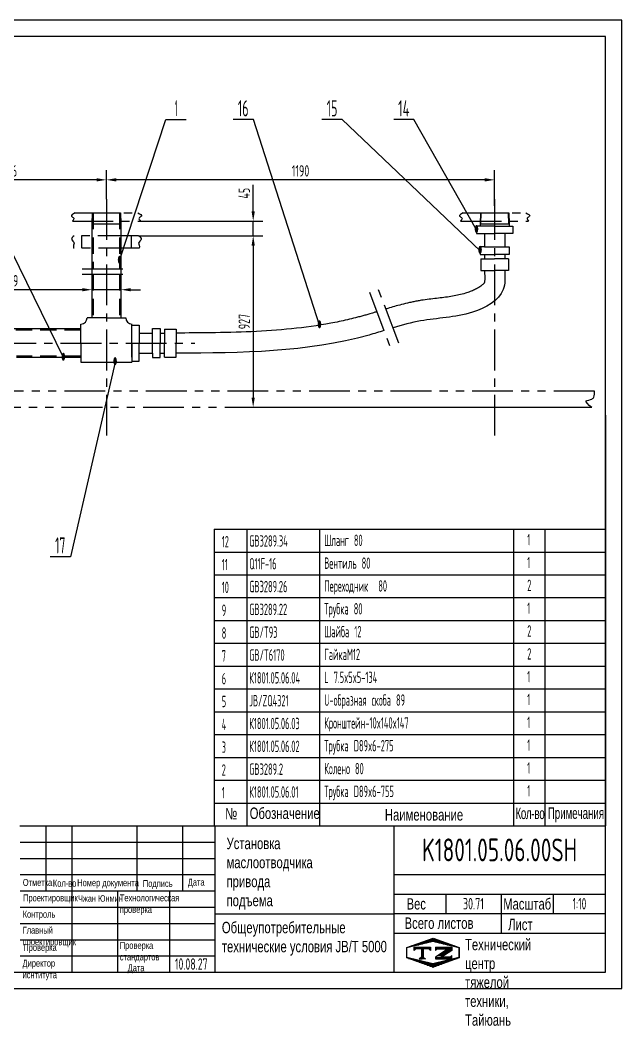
# Model space of a CAD drawing. Header units: millimetres. Extents: x 0 to 4200, y -115 to 2970.
# Drawn here: x 2355 to 4200, y -115 to 2970 of the extents above; entities that cross this region are included whole.
import ezdxf
from ezdxf.enums import TextEntityAlignment as Align

# ---------------------------------------------------------------- set-up
doc = ezdxf.new("R2010")
doc.units = ezdxf.units.MM
doc.header["$LTSCALE"] = 100
for name, pattern in [('F', [0.75, 0.5, -0.25]), ('G', [2, 1.25, -0.25, 0.25, -0.25]), ('K', [2.5, 1.25, -0.25, 0.25, -0.25, 0.25, -0.25])]:
    doc.linetypes.add(name, pattern=pattern)
for name, color, linetype in [('01', 7, 'Continuous'), ('02', 1, 'Continuous'), ('04', 2, 'F'), ('05', 142, 'G'), ('07', 6, 'K'), ('08', 1, 'Continuous'), ('11', 3, 'Continuous'), ('THICK', 7, 'Continuous')]:
    doc.layers.add(name, color=color, linetype=linetype)
doc.styles.add('HZLIB', font='TXT.shx', dxfattribs={"width": 0.5, "height": 35})
doc.styles.get("Standard").update_dxf_attribs({"font": 'isocp', "width": 0.707, "bigfont": 'intecad.shx'})
doc.dimstyles.new('INTE', dxfattribs={"dimscale": 10, "dimtxt": 3.5, "dimasz": 3, "dimexe": 3, "dimexo": 0, "dimgap": 1, "dimtad": 1, "dimdsep": 46, "dimtxsty": 'Standard', "dimcen": 0, "dimclrd": 1, "dimclre": 1, "dimclrt": 3, "dimaunit": 1, "dimadec": 0, "dimazin": 0, "dimtfac": 1, "dimtmove": 0, "dimatfit": 0, "dimfxl": 0, "dimarcsym": 0})

# ---------------------------------------------------------------- blocks, each defined once
blk = doc.blocks.new('*D5')
at = {"layer": '08', "color": 1, "lineweight": -2}
for p, q in [((3069.8, 2383.6), (3069.8, 2464.4)), ((2718.7, 2353.6), (3099.8, 2353.6)), ((3069.8, 2308.6), (3069.8, 2353.6)), ((2718.7, 2308.6), (3099.8, 2308.6)), ((3069.8, 2278.6), (3069.8, 2248.6))]:
    blk.add_line(p, q, dxfattribs=at)
at = {"layer": '08', "color": 1}
for points in [[(3064.8, 2383.6), (3074.8, 2383.6), (3069.8, 2353.6)], [(3064.8, 2278.6), (3074.8, 2278.6), (3069.8, 2308.6)]]:
    blk.add_solid(points, dxfattribs=at)
at = {"layer": 'Defpoints', "color": 0}
for p in [(2718.7, 2353.6), (3069.8, 2353.6), (2718.7, 2308.6)]:
    blk.add_point(p, dxfattribs=at)
at = {"layer": '08', "color": 3, "insert": (3042.3, 2439), "char_height": 35, "attachment_point": 5, "rotation": 90}
blk.add_mtext('45', dxfattribs=at)
blk = doc.blocks.new('*D6')
at = {"layer": '08', "color": 1, "lineweight": -2}
for p, q in [((2769.2, 2308.6), (3099.8, 2308.6)), ((3069.8, 2278.6), (3069.8, 1812.3)), ((4029.1, 1782.3), (3039.8, 1782.3))]:
    blk.add_line(p, q, dxfattribs=at)
at = {"layer": '08', "color": 1}
for points in [[(3064.8, 2278.6), (3074.8, 2278.6), (3069.8, 2308.6)], [(3064.8, 1812.3), (3074.8, 1812.3), (3069.8, 1782.3)]]:
    blk.add_solid(points, dxfattribs=at)
at = {"layer": 'Defpoints', "color": 0}
for p in [(2769.2, 2308.6), (3069.8, 1782.3), (4029.1, 1782.3)]:
    blk.add_point(p, dxfattribs=at)
at = {"layer": '08', "color": 3, "insert": (3042.3, 2045.5), "char_height": 35, "attachment_point": 5, "rotation": 90}
blk.add_mtext('927', dxfattribs=at)
blk = doc.blocks.new('*D7')
at = {"layer": '08', "color": 1, "lineweight": -2}
for p, q in [((2023.9, 2105.3), (2023.9, 2510.1)), ((2619.9, 2420.6), (2619.9, 2510.1)), ((2589.9, 2480.1), (2053.9, 2480.1))]:
    blk.add_line(p, q, dxfattribs=at)
at = {"layer": '08', "color": 1}
for points in [[(2053.9, 2485.1), (2053.9, 2475.1), (2023.9, 2480.1)], [(2589.9, 2485.1), (2589.9, 2475.1), (2619.9, 2480.1)]]:
    blk.add_solid(points, dxfattribs=at)
at = {"layer": 'Defpoints', "color": 0}
for p in [(2023.9, 2480.1), (2619.9, 2420.6), (2023.9, 2105.3)]:
    blk.add_point(p, dxfattribs=at)
at = {"layer": '08', "color": 3, "insert": (2321.9, 2507.6), "char_height": 35, "attachment_point": 5}
blk.add_mtext('596', dxfattribs=at)
blk = doc.blocks.new('*D9')
at = {"layer": '08', "color": 1, "lineweight": -2}
for p, q in [((2575.7, 2225.4), (2575.7, 2113.1)), ((2664.2, 2225.4), (2664.2, 2113.1)), ((2545.7, 2143.1), (2287.8, 2143.1)), ((2664.2, 2143.1), (2575.7, 2143.1)), ((2694.2, 2143.1), (2724.2, 2143.1))]:
    blk.add_line(p, q, dxfattribs=at)
at = {"layer": '08', "color": 1}
for points in [[(2545.7, 2148.1), (2545.7, 2138.1), (2575.7, 2143.1)], [(2694.2, 2148.1), (2694.2, 2138.1), (2664.2, 2143.1)]]:
    blk.add_solid(points, dxfattribs=at)
at = {"layer": 'Defpoints', "color": 0}
for p in [(2575.7, 2225.4), (2664.2, 2225.4), (2664.2, 2143.1)]:
    blk.add_point(p, dxfattribs=at)
at = {"layer": '08', "color": 3, "insert": (2323.5, 2170.6), "char_height": 35, "attachment_point": 5}
blk.add_mtext('%%c89', dxfattribs=at)
blk = doc.blocks.new('*D45')
at = {"layer": '08', "color": 1, "lineweight": -2}
for p, q in [((2619.9, 2420.6), (2619.9, 2510.1)), ((3809.9, 2400.9), (3809.9, 2510.1)), ((3779.9, 2480.1), (2649.9, 2480.1))]:
    blk.add_line(p, q, dxfattribs=at)
at = {"layer": '08', "color": 1}
for points in [[(2649.9, 2485.1), (2649.9, 2475.1), (2619.9, 2480.1)], [(3779.9, 2485.1), (3779.9, 2475.1), (3809.9, 2480.1)]]:
    blk.add_solid(points, dxfattribs=at)
at = {"layer": 'Defpoints', "color": 0}
for p in [(2619.9, 2480.1), (2619.9, 2420.6), (3809.9, 2400.9)]:
    blk.add_point(p, dxfattribs=at)
at = {"layer": '08', "color": 3, "insert": (3214.9, 2507.6), "char_height": 35, "attachment_point": 5}
blk.add_mtext('1190', dxfattribs=at)
blk = doc.blocks.new('*U61')
at = {"layer": '01'}
for points in [[(415, 292), (25, 292)], [(25, 292), (25, 5)], [(415, 5), (415, 292)], [(25, 5), (415, 5)]]:
    blk.add_lwpolyline(points, dxfattribs=at)
at = {"layer": '02'}
for points in [[(420, 297), (0, 297)], [(0, 297), (0, 0)], [(420, 0), (420, 297)], [(0, 0), (420, 0)]]:
    blk.add_lwpolyline(points, dxfattribs=at)
blk = doc.blocks.new('*X86')
at = {"color": 0}
for p, q in [((127.06, 7.8), (132.06, 7.8)), ((127.06, 7.5), (132.06, 7.5)), ((127.06, 7.2), (127.32, 7.2)), ((129.23, 6.3), (131.04, 6.3)), ((129.7, 6.6), (131.51, 6.6)), ((130.16, 6.9), (131.98, 6.9)), ((130.62, 7.2), (132.06, 7.2)), ((127.84, 5.4), (129.64, 5.4)), ((128.3, 5.7), (130.1, 5.7)), ((128.77, 6), (130.57, 6))]:
    blk.add_line(p, q, dxfattribs=at)
blk = doc.blocks.new('*X87')
at = {"color": 0}
for p, q in [((127.06, 4.8), (132.06, 4.8)), ((127.06, 4.5), (132.06, 4.5)), ((131.84, 5.1), (132.06, 5.1))]:
    blk.add_line(p, q, dxfattribs=at)
blk = doc.blocks.new('*X85')
at = {"color": 0}
for p, q in [((122.34, 4.5), (123.72, 4.5)), ((122.82, 4.8), (123.24, 4.8))]:
    blk.add_line(p, q, dxfattribs=at)
blk = doc.blocks.new('*X84')
at = {"color": 0}
for p, q in [((120.53, 7.8), (125.53, 7.8)), ((120.53, 7.5), (125.53, 7.5)), ((120.53, 7.2), (120.79, 7.2)), ((125.27, 7.2), (125.53, 7.2))]:
    blk.add_line(p, q, dxfattribs=at)
blk = doc.blocks.new('*X83')
at = {"color": 0}
for p, q in [((122.38, 9.3), (124.32, 9.3)), ((123.24, 9.6), (125.52, 9.6)), ((124.1, 9.9), (128.52, 9.9)), ((124.97, 10.2), (127.67, 10.2)), ((125.83, 10.5), (126.82, 10.5)), ((127.02, 9.6), (129.37, 9.6)), ((128.22, 9.3), (130.22, 9.3)), ((118.22, 7.8), (118.32, 7.8)), ((118.22, 7.5), (118.27, 7.5)), ((118.22, 7.2), (118.27, 7.2)), ((118.22, 6.9), (118.27, 6.9)), ((118.22, 6.6), (118.27, 6.6)), ((118.22, 6.3), (118.27, 6.3)), ((118.94, 8.1), (119.52, 8.1)), ((119.8, 8.4), (120.72, 8.4)), ((120.66, 8.7), (121.92, 8.7)), ((121.52, 9), (123.12, 9)), ((129.42, 9), (131.07, 9)), ((130.62, 8.7), (131.92, 8.7)), ((131.82, 8.4), (132.77, 8.4)), ((133.02, 8.1), (133.62, 8.1)), ((134.22, 7.8), (134.32, 7.8)), ((134.27, 7.5), (134.32, 7.5)), ((134.27, 7.2), (134.32, 7.2)), ((134.27, 6.9), (134.32, 6.9)), ((134.27, 6.6), (134.32, 6.6)), ((134.27, 6.3), (134.32, 6.3)), ((118.22, 6), (118.27, 6)), ((118.22, 5.7), (118.27, 5.7)), ((118.22, 5.4), (118.27, 5.4)), ((118.22, 5.1), (118.27, 5.1)), ((118.22, 4.8), (118.27, 4.8)), ((118.79, 4.5), (119.42, 4.5)), ((119.61, 4.2), (120.62, 4.2)), ((120.43, 3.9), (121.82, 3.9)), ((121.26, 3.6), (123.02, 3.6)), ((122.08, 3.3), (124.22, 3.3)), ((128.32, 3.3), (130.51, 3.3)), ((129.52, 3.6), (131.32, 3.6)), ((130.72, 3.9), (132.14, 3.9)), ((131.92, 4.2), (132.95, 4.2)), ((133.12, 4.5), (133.76, 4.5)), ((134.27, 6), (134.32, 6)), ((134.27, 5.7), (134.32, 5.7)), ((134.27, 5.4), (134.32, 5.4)), ((134.27, 5.1), (134.32, 5.1)), ((134.27, 4.8), (134.32, 4.8)), ((122.91, 3), (125.42, 3)), ((123.73, 2.7), (128.89, 2.7)), ((124.55, 2.4), (128.07, 2.4)), ((125.38, 2.1), (127.26, 2.1)), ((126.2, 1.8), (126.45, 1.8)), ((127.12, 3), (129.7, 3))]:
    blk.add_line(p, q, dxfattribs=at)

msp = doc.modelspace()

# ---------------------------------------------------------------- linework, layer by layer
for p, q in [((2576.682, 2378.634), (2575.651, 2345.634)), ((2576.682, 2378.634), (2663.12, 2378.634)), ((2663.12, 2378.634), (2664.151, 2345.634)), ((3766.682, 2378.634), (3765.651, 2345.634)), ((3766.682, 2378.634), (3853.12, 2378.634)), ((3853.12, 2378.634), (3854.151, 2345.634)), ((2575.651, 2345.634), (2575.651, 2207.213)), ((2575.651, 2345.634), (2664.151, 2345.634)), ((2664.151, 2345.634), (2664.151, 2207.213)), ((3765.651, 2345.634), (3854.151, 2345.634)), ((3765.651, 2345.634), (3765.651, 2337.737)), ((3854.151, 2345.634), (3854.151, 2337.737)), ((2575.651, 2190.476), (2575.651, 2057.29)), ((2664.151, 2190.476), (2664.151, 2057.29)), ((2541.901, 2023.54), (2101.901, 2023.54)), ((2697.901, 1936.072), (2697.901, 2022.509)), ((2541.901, 1935.04), (2343.905, 1935.04)), ((4150, 1758.655), (4150, 498.655)), ((2950, 1408.655), (2950, 498.655)), ((2950, 1408.655), (4150, 1408.655)), ((3050, 1408.655), (3050, 498.655)), ((3272.75, 1408.655), (3272.75, 498.655)), ((3867.487, 1408.655), (3867.487, 498.655)), ((3964.328, 1408.655), (3964.328, 498.655)), ((2950, 1338.655), (4150, 1338.655)), ((2950, 1268.655), (4150, 1268.655)), ((2950, 1198.655), (4150, 1198.655)), ((2950, 1128.655), (4150, 1128.655)), ((2950, 1058.655), (4150, 1058.655)), ((2950, 988.655), (4150, 988.655)), ((2950, 918.655), (4150, 918.655)), ((2950, 848.655), (4150, 848.655)), ((2950, 778.655), (4150, 778.655)), ((2950, 708.655), (4150, 708.655)), ((2950, 638.655), (4150, 638.655)), ((2950, 568.655), (4150, 568.655)), ((2950, 498.655), (4150, 498.655))]:
    msp.add_line(p, q)
at = {"layer": '01'}
for p, q in [((3809.901, 2337.737), (3754.304, 2337.737)), ((3754.304, 2337.737), (3754.304, 2315.681)), ((3754.304, 2315.681), (3809.901, 2315.681)), ((3778.984, 2315.681), (3778.984, 2274.382)), ((3809.901, 2337.737), (3865.497, 2337.737)), ((3865.497, 2315.681), (3809.901, 2315.681)), ((3840.817, 2315.681), (3840.817, 2274.382)), ((3865.497, 2337.737), (3865.497, 2315.681)), ((2541.901, 1979.29), (2541.901, 2037.175)), ((2619.901, 2057.29), (2560.779, 2057.29)), ((2560.779, 2057.29), (2560.779, 2057.175)), ((2619.901, 2057.29), (2679.022, 2057.29)), ((2679.022, 2057.29), (2679.022, 2057.175)), ((2697.901, 1979.29), (2697.901, 2037.175)), ((2697.901, 1979.29), (2697.901, 2034.887)), ((2697.901, 2034.887), (2719.957, 2034.887)), ((2719.957, 2034.887), (2719.957, 1979.29)), ((2719.957, 2010.207), (2761.257, 2010.207)), ((2541.901, 1979.29), (2541.901, 1921.406)), ((2697.901, 1979.29), (2697.901, 1921.406)), ((2697.901, 1979.29), (2697.901, 1923.694)), ((2719.957, 1923.694), (2719.957, 1979.29)), ((2719.957, 1948.374), (2761.257, 1948.374)), ((2541.901, 1921.406), (2697.901, 1921.406)), ((2697.901, 1923.694), (2719.957, 1923.694))]:
    msp.add_line(p, q, dxfattribs=at)
at = {"layer": '01', "color": 7, "linetype": 'Continuous'}
for p, q in [((3765.425, 2274.382), (3765.425, 2251.263)), ((3778.984, 2274.382), (3765.425, 2274.382)), ((3778.984, 2274.382), (3840.817, 2274.382)), ((3840.817, 2274.382), (3854.377, 2274.382)), ((3854.377, 2274.382), (3854.377, 2251.263)), ((3765.425, 2251.263), (3809.901, 2251.263)), ((3767.258, 2237.659), (3809.901, 2237.659)), ((3767.258, 2237.659), (3767.258, 2201.642)), ((3778.984, 2251.263), (3778.984, 2237.659)), ((3854.377, 2251.263), (3809.901, 2251.263)), ((3852.543, 2237.659), (3809.901, 2237.659)), ((3840.817, 2251.263), (3840.817, 2237.659)), ((3852.543, 2237.659), (3852.543, 2201.642)), ((3767.258, 2201.642), (3809.901, 2201.642)), ((3852.543, 2201.642), (3809.901, 2201.642)), ((2761.257, 2010.207), (2761.257, 2023.766)), ((2761.257, 2023.766), (2784.375, 2023.766)), ((2761.257, 1948.374), (2761.257, 2010.207)), ((2784.375, 2023.766), (2784.375, 1979.29)), ((2784.375, 2010.207), (2797.979, 2010.207)), ((2797.979, 2021.933), (2797.979, 1979.29)), ((2797.979, 2021.933), (2833.997, 2021.933)), ((2833.997, 2021.933), (2833.997, 1979.29)), ((2784.375, 1934.814), (2784.375, 1979.29)), ((2797.979, 1936.648), (2797.979, 1979.29)), ((2833.997, 1936.648), (2833.997, 1979.29)), ((2761.257, 1948.374), (2761.257, 1934.814)), ((2784.375, 1948.374), (2797.979, 1948.374)), ((2761.257, 1934.814), (2784.375, 1934.814)), ((2797.979, 1936.648), (2833.997, 1936.648))]:
    msp.add_line(p, q, dxfattribs=at)
at = {"layer": '01'}
for centre, start, end in [((2540.779, 2057.175), 273.214925, 0), ((2699.022, 2057.175), 180, 266.785075)]:
    msp.add_arc(centre, 20, start, end, dxfattribs=at)
at = {"layer": '01', "color": 7, "linetype": 'Continuous'}
for points, knots in [([(3779.044, 2201.642), (3779.208, 2195.2), (3779.36, 2191.708), (3779.568, 2185.252), (3779.624, 2182.287), (3779.607, 2176.973), (3779.533, 2174.623), (3779.273, 2170.64), (3779.087, 2169.008), (3778.741, 2166.814), (3778.586, 2166.095), (3778.412, 2165.413), (3778.367, 2165.254), (3778.295, 2165.016), (3778.267, 2164.933), (3778.237, 2164.849), (3778.23, 2164.83), (3778.21, 2164.777), (3778.198, 2164.747), (3778.157, 2164.648), (3778.121, 2164.568), (3777.982, 2164.28), (3777.845, 2164.022), (3777.431, 2163.353), (3777.155, 2162.942), (3776.421, 2161.975), (3775.964, 2161.418), (3774.56, 2159.866), (3773.481, 2158.791), (3770.831, 2156.458), (3769.26, 2155.199), (3765.657, 2152.593), (3763.625, 2151.245), (3759.164, 2148.536), (3756.734, 2147.175), (3750.284, 2143.838), (3746.069, 2141.888), (3737.188, 2138.196), (3732.524, 2136.453), (3725.289, 2134.003), (3722.784, 2133.199), (3713.803, 2130.462), (3707.293, 2128.747), (3694.091, 2125.71), (3687.399, 2124.388), (3673.749, 2122.02), (3666.79, 2120.974), (3652.548, 2119.035), (3645.265, 2118.141), (3630.334, 2116.362), (3622.686, 2115.478), (3607.002, 2113.55), (3598.966, 2112.507), (3587.775, 2110.852), (3584.791, 2110.391), (3579.657, 2109.559), (3577.519, 2109.201), (3573.192, 2108.448), (3570.998, 2108.053), (3566.636, 2107.238), (3564.463, 2106.818), (3557.968, 2105.524), (3553.669, 2104.614), (3540.862, 2101.768), (3532.444, 2099.714), (3509.981, 2093.878), (3496.147, 2089.901), (3480.565, 2085.258), (3478.537, 2084.651), (3476.515, 2084.043)], [0, 0, 0, 0, 10.63830003, 10.63830003, 21.27660006, 21.27660006, 31.91490009, 31.91490009, 42.55320013, 42.55320013, 50.82131476, 50.82131476, 54.18916332, 54.18916332, 57.41590657, 57.41590657, 59.35009127, 59.35009127, 61.28427596, 61.28427596, 65.15264536, 65.15264536, 72.88938414, 72.88938414, 80.62612293, 80.62612293, 88.36286172, 88.36286172, 100.02024296, 100.02024296, 111.6776242, 111.6776242, 123.33500544, 123.33500544, 134.99238668, 134.99238668, 152.35010203, 152.35010203, 169.70781738, 169.70781738, 178.76029412, 178.76029412, 202.13896458, 202.13896458, 225.51763503, 225.51763503, 248.89630549, 248.89630549, 272.27497594, 272.27497594, 295.6536464, 295.6536464, 319.03231685, 319.03231685, 327.4319192, 327.4319192, 333.36577663, 333.36577663, 339.37223242, 339.37223242, 345.37868822, 345.37868822, 357.3915998, 357.3915998, 381.41742297, 381.41742297, 422.36888315, 422.36888315, 428.51866502, 428.51866502, 428.51866502, 428.51866502]), ([(3840.817, 2201.642), (3841.712, 2181.27), (3844.41, 2119.846), (3724.577, 2057.057), (3606.5, 2056.618), (3526.711, 2034.514), (3498.465, 2026.071)], [0, 0, 0, 0, 58.13191353, 175.27666839, 336.28183456, 424.22800189, 424.22800189, 424.22800189, 424.22800189]), ([(3448.53, 2075.532), (3446.613, 2074.948), (3444.701, 2074.366), (3437.68, 2072.235), (3432.605, 2070.706), (3423.369, 2067.965), (3419.194, 2066.743), (3412.948, 2064.949), (3410.856, 2064.354), (3404.602, 2062.596), (3400.43, 2061.45), (3392.071, 2059.209), (3387.886, 2058.113), (3375.311, 2054.901), (3366.904, 2052.858), (3341.613, 2047.012), (3324.656, 2043.492), (3267.961, 2032.916), (3227.807, 2027.362), (3146.575, 2019.021), (3105.498, 2016.234), (3022.564, 2012.485), (2980.708, 2011.522), (2903.794, 2010.532), (2868.837, 2010.369), (2833.997, 2010.206)], [457.31423504, 457.31423504, 457.31423504, 457.31423504, 463.32034333, 463.32034333, 479.44273313, 479.44273313, 492.9094765, 492.9094765, 499.72852637, 499.72852637, 513.36662613, 513.36662613, 527.00472588, 527.00472588, 554.28092539, 554.28092539, 608.8333244, 608.8333244, 735.67512585, 735.67512585, 862.5169273, 862.5169273, 989.35872874, 989.35872874, 1093.87367927, 1093.87367927, 1093.87367927, 1093.87367927]), ([(3470.473, 2017.579), (3455.429, 2012.989), (3248.902, 1950.297), (3033.593, 1949.299), (2833.997, 1948.374)], [453.25419897, 453.25419897, 453.25419897, 453.25419897, 500.0042216, 1093.87367927, 1093.87367927, 1093.87367927, 1093.87367927])]:
    msp.add_open_spline(points, degree=3, knots=knots, dxfattribs=at)
at = {"layer": '02'}
for p, q in [((2487.903, 1935.04), (2131.312, 2664.73)), ((2660.151, 2232.413), (2802.449, 2664.73)), ((2802.449, 2664.73), (2864.449, 2664.73)), ((3070.267, 2664.73), (3008.267, 2664.73)), ((3273.08, 2034.346), (3070.267, 2664.73)), ((3342.538, 2664.73), (3280.538, 2664.73)), ((3765.425, 2262.822), (3342.538, 2664.73)), ((3562.569, 2664.73), (3500.569, 2664.73)), ((3754.304, 2326.709), (3562.569, 2664.73)), ((2646.542, 1921.406), (2509.361, 1324.156)), ((2509.361, 1324.156), (2447.361, 1324.156))]:
    msp.add_line(p, q, dxfattribs=at)
at = {"layer": '02', "color": 1, "linetype": 'Continuous'}
for p, q in [((2578.08, 2378.59), (2577.05, 2345.634)), ((2661.721, 2378.59), (2662.751, 2345.634)), ((3768.08, 2378.59), (3767.05, 2345.634)), ((3851.721, 2378.59), (3852.751, 2345.634))]:
    msp.add_line(p, q, dxfattribs=at)
at = {"layer": '02'}
for points in [[(2523.798, 2378.634), (2512.471, 2368.617), (2519.8, 2362.624), (2515.802, 2353.634)], [(2716.003, 2378.634), (2727.331, 2368.617), (2720.001, 2362.624), (2723.999, 2353.634)], [(3713.798, 2378.634), (3702.471, 2368.617), (3709.8, 2362.624), (3705.802, 2353.634)], [(3906.003, 2378.634), (3917.331, 2368.617), (3910.001, 2362.624), (3913.999, 2353.634)], [(2521.133, 2308.634), (2513.137, 2298.034), (2521.133, 2286.048), (2519.134, 2279.389), (2519.134, 2270.634)], [(2718.669, 2308.634), (2726.664, 2298.034), (2718.669, 2286.048), (2720.668, 2279.389), (2720.668, 2270.634)], [(4107.418, 1782.29), (4090.976, 1802.221), (4108.162, 1807.946), (4113.891, 1813.671), (4116.164, 1832.29)]]:
    msp.add_spline(points, degree=3, dxfattribs=at)
at = {"layer": '04', "color": 2, "linetype": 'F'}
for p, q in [((2579.651, 2378.634), (2579.651, 2207.213)), ((2660.151, 2378.634), (2660.151, 2207.213)), ((2579.651, 2190.476), (2579.651, 2057.29)), ((2660.151, 2190.476), (2660.151, 2057.29)), ((2541.901, 2019.54), (2101.901, 2019.54)), ((2541.901, 1939.04), (2343.905, 1939.04))]:
    msp.add_line(p, q, dxfattribs=at)
at = {"layer": '05'}
for p, q in [((2619.901, 2420.611), (2619.901, 1693.117)), ((3809.901, 2420.611), (3809.901, 1693.117)), ((3809.901, 2420.611), (3809.901, 1693.117)), ((1879.402, 1979.29), (2890.989, 1979.29))]:
    msp.add_line(p, q, dxfattribs=at)
at = {"layer": '07', "color": 6, "linetype": 'K'}
for p, q in [((2523.798, 2378.634), (2716.003, 2378.634)), ((3713.798, 2378.634), (3906.003, 2378.634)), ((2515.802, 2353.634), (2723.999, 2353.634)), ((3705.802, 2353.634), (3913.999, 2353.634)), ((2718.669, 2308.634), (2521.133, 2308.634)), ((2543.901, 2308.634), (2543.901, 2270.634)), ((2695.901, 2308.634), (2695.901, 2270.634)), ((2720.668, 2270.634), (2519.134, 2270.634)), ((4116.164, 1832.29), (1961.866, 1832.29)), ((4107.418, 1782.29), (1953.121, 1782.29))]:
    msp.add_line(p, q, dxfattribs=at)
at = {"layer": '07'}
for p, q in [((2545.527, 2207.213), (2692.906, 2207.213)), ((2545.527, 2190.476), (2692.906, 2190.476)), ((3425.921, 2135.245), (3491.396, 1962.318)), ((3516.161, 1979.333), (3449.15, 2156.319))]:
    msp.add_line(p, q, dxfattribs=at)
at = {"layer": 'THICK'}
for p, q in [((2354.019, 498.655), (4150, 498.655)), ((2435.115, 498.439), (2435.115, 498.655)), ((2435.141, 299.253), (2435.141, 498.655)), ((2514.902, 50), (2514.902, 498.655)), ((2714.304, 299.253), (2714.304, 498.655)), ((2853.886, 299.253), (2853.886, 498.655)), ((2953.587, 50), (2953.587, 498.655)), ((3501.943, 50), (3501.943, 498.655)), ((4150, 50), (4150, 498.655)), ((2355.38, 349.103), (2953.587, 349.103)), ((3501.943, 349.103), (4150, 349.103)), ((2355.38, 299.253), (2953.587, 299.253)), ((2654.484, 50), (2654.484, 299.253)), ((2814.005, 50), (2814.005, 299.253)), ((3501.943, 289.283), (4150, 289.283)), ((3661.465, 229.462), (3661.465, 289.283)), ((3830.956, 169.641), (3830.956, 289.283)), ((3990.478, 229.462), (3990.478, 289.283)), ((2953.587, 228.598), (3501.943, 228.598)), ((3501.943, 229.462), (4150, 229.462)), ((3501.943, 169.641), (4150, 169.641)), ((2355.38, 50), (4150, 50))]:
    msp.add_line(p, q, dxfattribs=at)
at = {"layer": 'THICK', "color": 3}
for p, q in [((2355.38, 448.804), (2953.587, 448.804)), ((2355.38, 398.954), (2953.587, 398.954)), ((2355.38, 249.402), (2953.587, 249.402)), ((2355.38, 199.552), (2953.587, 199.552)), ((2355.38, 149.701), (2953.587, 149.701)), ((3540.348, 125.834), (3621.157, 153.979)), ((3540.348, 94.49), (3540.348, 125.834)), ((3540.873, 125.2), (3620.634, 145.14)), ((3540.873, 95.289), (3540.873, 125.2)), ((3563.396, 116.793), (3563.396, 126.763)), ((3563.396, 126.763), (3613.246, 126.763)), ((3613.246, 126.763), (3613.246, 116.793)), ((3620.634, 145.14), (3700.395, 125.2)), ((3621.157, 153.979), (3700.915, 125.834)), ((3628.511, 126.763), (3628.511, 116.793)), ((3628.511, 126.763), (3678.362, 126.763)), ((3678.362, 126.763), (3678.362, 116.793)), ((3700.395, 125.2), (3700.395, 95.289)), ((3700.915, 125.834), (3700.915, 94.49)), ((2355.38, 99.851), (2953.587, 99.851)), ((3621.157, 65.065), (3540.348, 94.49)), ((3620.634, 75.349), (3540.873, 95.289)), ((3568.381, 121.778), (3563.396, 116.793)), ((3608.261, 121.778), (3568.381, 121.778)), ((3588.32, 96.759), (3578.662, 90.682)), ((3586.139, 121.826), (3586.139, 94.48)), ((3588.32, 121.826), (3588.32, 94.48)), ((3588.32, 96.759), (3597.978, 90.682)), ((3590.813, 121.826), (3590.813, 94.48)), ((3613.246, 116.793), (3608.261, 121.778)), ((3700.395, 95.289), (3620.634, 75.349)), ((3700.915, 94.49), (3621.157, 65.065)), ((3628.511, 116.793), (3633.496, 121.778)), ((3667.767, 121.778), (3628.511, 96.379)), ((3628.511, 96.379), (3628.511, 90.682)), ((3633.496, 121.778), (3667.767, 121.778)), ((3652.821, 100.543), (3645.202, 95.667)), ((3673.375, 95.667), (3645.202, 95.667)), ((3678.36, 116.888), (3652.821, 100.543)), ((3678.36, 100.652), (3673.375, 95.667)), ((3678.36, 90.682), (3678.36, 100.652)), ((3578.662, 90.682), (3588.32, 90.682)), ((3597.978, 90.682), (3588.32, 90.682)), ((3628.511, 90.682), (3678.36, 90.682))]:
    msp.add_line(p, q, dxfattribs=at)

# ---------------------------------------------------------------- block references
at = {"layer": '07', "xscale": 10, "yscale": 10, "zscale": 10}
msp.add_blockref('*U61', (0, 0), dxfattribs=at)
at = {"layer": 'THICK', "color": 3, "xscale": 9.97010976726063, "yscale": 9.970109767259714, "zscale": 9.970109767259752}
for name in ['*X83', '*X84', '*X86', '*X85', '*X87']:
    msp.add_blockref(name, (2361.686, 47.564), dxfattribs=at)

# ---------------------------------------------------------------- texts
at = {"style": 'HZLIB', "width": 0.5}
for s, p in [('GB3289.34', (3057.753, 1355.188)), ('Шланг 80', (3287.597, 1356.998)), ('1', (3909.849, 1358.892)), ('12', (2973.333, 1352.655)), ('11', (2973.333, 1282.655)), ('Q11F-16', (3057.753, 1285.189)), ('Вентиль 80', (3287.597, 1286.999)), ('1', (3909.849, 1288.893)), ('10', (2973.333, 1212.655)), ('GB3289.26', (3057.753, 1215.19)), ('Переходник  80', (3287.597, 1217)), ('2', (3909.849, 1218.894)), ('9', (2973.333, 1142.655)), ('GB3289.22', (3057.753, 1145.191)), ('Трубка 80', (3287.597, 1147.001)), ('1', (3909.849, 1148.895)), ('Шайба 12', (3287.597, 1077.002)), ('2', (3909.849, 1078.896)), ('8', (2973.333, 1072.655)), ('GB/T93', (3057.753, 1075.192)), ('7', (2973.333, 1002.655)), ('GB/T6170', (3057.753, 1005.193)), ('ГайкаM12', (3287.597, 1007.003)), ('2', (3909.849, 1008.897)), ('6', (2973.333, 932.655)), ('К1801.05.06.04', (3057.753, 935.194)), ('L 7.5x5x5-134', (3287.597, 937.004)), ('1', (3909.849, 938.898)), ('5', (2973.333, 862.655)), ('JB/ZQ4321', (3057.753, 865.195)), ('U-образная скоба 89', (3287.597, 867.005)), ('1', (3909.849, 868.899)), ('1', (3909.849, 798.9)), ('4', (2973.333, 792.655)), ('К1801.05.06.03', (3057.753, 795.196)), ('Кронштейн-10x140x147', (3287.597, 797.006)), ('3', (2973.333, 722.655)), ('К1801.05.06.02', (3057.753, 725.197)), ('Трубка D89x6-275', (3287.597, 727.007)), ('1', (3909.849, 728.901)), ('2', (2973.333, 652.655)), ('GB3289.2', (3057.753, 655.198)), ('Колено 80', (3287.597, 657.008)), ('1', (3909.849, 658.902)), ('1', (2973.333, 582.655)), ('К1801.05.06.01', (3057.753, 585.199)), ('Трубка D89x6-755', (3287.597, 587.009)), ('1', (3909.849, 588.903))]:
    msp.add_text(s, height=35, dxfattribs=at).set_placement(p)
at = {"layer": '01', "attachment_point": 1}
for s, insert, char_height in [('{\\fArial|b0|i0|c204|p34;Отметка}', (2363.522, 335.82), 21.2588), ('{\\fArial|b0|i0|c204|p34;Кол-во}', (2455.715, 333.375), 21.2588), ('{\\fArial|b0|i0|c204|p34;Номер документа}', (2530.392, 335.011), 21.2588), ('{\\fArial|b0|i0|c204|p34;Подпись}', (2731.477, 332.56), 21.2588), ('{\\fArial|b0|i0|c204|p34;Дата}', (2869.358, 336.636), 21.2588), ('{\\fArial|b0|i0|c204|p34;Проектировщик}', (2364.457, 288.334), 21.2588), ('{\\fArial|b0|i0|c204|p34;Технологическая\\Pпроверка}', (2661.015, 288.494), 21.2588), ('{\\fArial|b0|i0|c204|p34;Вес}', (3540.239, 276.903), 34.7227), ('{\\fArial|b0|i0|c204|p34;Контроль}', (2363.236, 238.26), 21.2588), ('{\\fArial|b0|i0|c204|p34;Главный\\Pпроектировщик}', (2363.048, 189.329), 21.2588), ('{\\fArial|b0|i0|c204|p34;Проверка}', (2365.126, 136.458), 21.2588), ('{\\fArial|b0|i0|c204|p34;Проверка\\Pстандартов}', (2660.811, 142.774), 21.2588), ('{\\fArial|b0|i0|c204|p34;Директор\\Pиснтитута}', (2362.721, 88.157), 21.2588), ('{\\fArial|b0|i0|c204|p34;Дата}', (2684.965, 73.948), 21.2588)]:
    msp.add_mtext(s, dxfattribs=dict(at, insert=insert, char_height=char_height))
at = {"layer": '01', "insert": (3719.434, 152.02), "char_height": 34.7227, "width": 1.63173, "attachment_point": 1}
msp.add_mtext('{\\fArial|b0|i0|c204|p34;Технический центр\\Pтяжелой техники, Тайюань}', dxfattribs=at)
at = {"layer": '02', "width": 0.605172}
for p, p2 in [((3748.304, 2316.709), (3760.304, 2316.709)), ((3759.425, 2252.822), (3771.425, 2252.822)), ((2654.151, 2222.413), (2666.151, 2222.413)), ((3267.08, 2024.346), (3279.08, 2024.346)), ((2481.903, 1925.04), (2493.903, 1925.04)), ((2640.542, 1911.406), (2652.542, 1911.406))]:
    msp.add_text('\\M+5A1F1', height=20, dxfattribs=at).set_placement(p, p2, align=Align.FIT)
at = {"layer": '05', "insert": (3836.438, 276.738), "char_height": 34.7366, "attachment_point": 1}
msp.add_mtext('{\\fArial|b0|i0|c204|p34;\\C0;Масштаб}', dxfattribs=at)
at = {"layer": '07', "char_height": 35, "attachment_point": 1}
for s, insert, width in [('{\\fArial|b0|i0|c204|p34;\\C0;Обозначение}', (3059.081, 554.914), 3.91603), ('{\\fArial|b0|i0|c204|p34;\\C3;Установка маслоотводчика\\Pпривода подъема}', (2988.182, 462.292), 1.02709)]:
    msp.add_mtext(s, dxfattribs=dict(at, insert=insert, width=width))
at = {"layer": '07', "attachment_point": 1}
for s, insert, char_height in [('{\\fArial|b0|i0|c204|p34;\\C0;№}', (2983.959, 553.435), 35), ('{\\fArial|b0|i0|c204|p34;\\C0;Наименование}', (3473.541, 550.097), 35), ('{\\fArial|b0|i0|c204|p34;\\W0.607;\\T0.95;\\C0;Кол-во}', (3874, 554.613), 35), ('{\\fArial|b0|i0|c204|p34;\\W0.607;\\C0;Примечания}', (3973.048, 555.207), 35), ('{\\fArial|b0|i0|c204|p34;\\C3;Чжан Юнмин}', (2532.691, 286.153), 20), ('{\\fArial|b0|i0|c204|p34;\\C0;Всего листов}', (3533.922, 217.823), 35), ('{\\fArial|b0|i0|c204|p34;\\C0;Общеупотребительные\\Pтехнические условия \\fArial|b0|i0|c0|p34;JB/T 5000}', (2973.816, 204.43), 35), ('{\\fArial|b0|i0|c204|p34;\\C0;Лист}', (3851.295, 213.718), 35)]:
    msp.add_mtext(s, dxfattribs=dict(at, insert=insert, char_height=char_height))
at = {"layer": '11'}
for s, height, width, p, p2 in [('1', 49.497, 0.404, (2829.949, 2674.73), (2836.948, 2674.73)), ('16', 49.4975, 0.610556, (3022.651, 2674.73), (3055.883, 2674.73)), ('15', 49.4975, 0.609833, (3295.066, 2674.73), (3328.011, 2674.73)), ('14', 49.4975, 0.614783, (3514.072, 2674.73), (3549.066, 2674.73)), ('17', 49.4975, 0.606, (2462.613, 1334.156), (2494.108, 1334.156)), ('K1801.05.06.00SH', 70, 0.696129, (3587.324, 390), (4062.676, 390)), ('30.71', 35, 0.668436, (3712.831, 242.5), (3777.169, 242.5)), ('1:10', 35, 0.6497, (4048.957, 242.5), (4091.043, 242.5)), ('10.08.27', 35, 0.642055, (2830, 57.5), (2930, 57.5))]:
    msp.add_text(s, height=height, dxfattribs=dict(at, width=width)).set_placement(p, p2, align=Align.FIT)

# ---------------------------------------------------------------- dimensions: what is measured, and where the dimension line sits
at = {"layer": '08'}
for base, p1, p2, picture, middle in [((2023.901, 2480.091), (2619.901, 2420.611), (2023.901, 2105.327), '*D7', (2321.901, 2507.591)), ((2619.901, 2480.091), (3809.901, 2400.938), (2619.901, 2420.611), '*D45', (3214.901, 2507.591))]:
    dim = msp.add_linear_dim(base=base, p1=p1, p2=p2, dimstyle='INTE', dxfattribs=at)
    dim.commit()
    dim.dimension.update_dxf_attribs({"geometry": picture, "text_midpoint": middle})
dim = msp.add_linear_dim(base=(3069.773, 2353.634), p1=(2718.669, 2308.634), p2=(2718.669, 2353.634), angle=90, dimstyle='INTE', dxfattribs=at)
dim.commit()
dim.dimension.update_dxf_attribs({"geometry": '*D5', "text_midpoint": (3042.273, 2438.993)})
dim = msp.add_linear_dim(base=(3069.773, 1782.29), p1=(2769.23, 2308.634), p2=(4029.081, 1782.29), angle=90, text='927', dimstyle='INTE', dxfattribs=at)
dim.commit()
dim.dimension.update_dxf_attribs({"geometry": '*D6', "text_midpoint": (3042.261, 2045.462)})
dim = msp.add_linear_dim(base=(2664.151, 2143.118), p1=(2575.651, 2225.43), p2=(2664.151, 2225.43), text='%%c89', dimstyle='INTE', dxfattribs=at)
dim.commit()
dim.dimension.update_dxf_attribs({"geometry": '*D9', "text_midpoint": (2323.456, 2143.118), "dimtype": 160})

doc.saveas('drawing.dxf')
